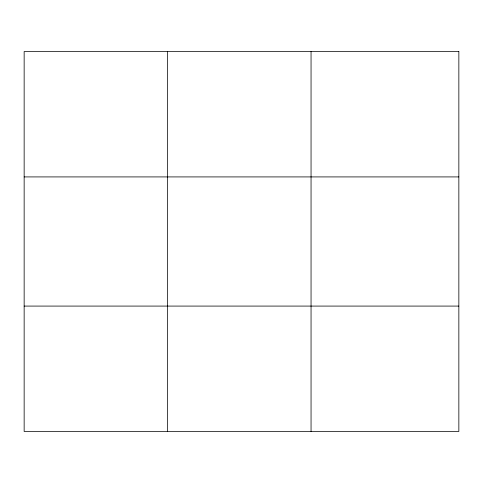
<?xml version="1.0" encoding="UTF-8"?>
<svg xmlns="http://www.w3.org/2000/svg" width="483" height="483" viewBox="0 0 483 483"><rect width="100%" height="100%" fill="white"/><g stroke="black" fill="none" stroke-linecap="round" stroke-linejoin="round"><path stroke-width="0.72" d="M167.601 51.548L167.601 431.452M311.052 51.548L311.052 431.452M24.15 176.917L458.85 176.917M24.15 306.083L458.85 306.083M458.85 51.548L458.85 431.452L24.15 431.452L24.15 51.548L458.85 51.548"/></g></svg>
